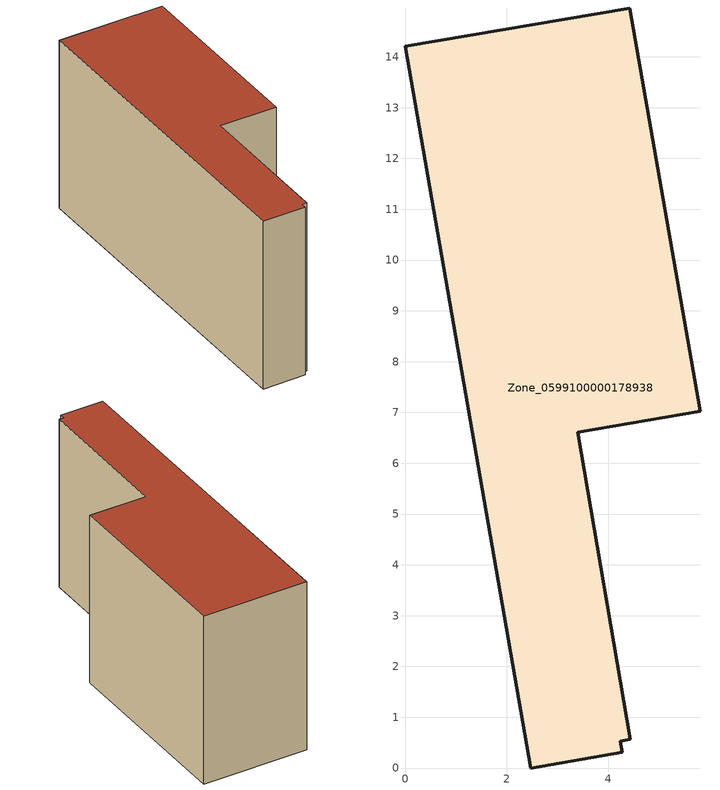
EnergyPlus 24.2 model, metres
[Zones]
Zone_0599100000178938
 floor ground (C_G): 4.27,0.31 2.47,0 0,14.21 4.42,14.96 5.81,7.02 3.4,6.61 4.43,0.56 4.24,0.53 z0
 wall outside (C_F): 4.42,14.96 0,14.21 2.47,0 4.27,0.31 4.24,0.53 4.43,0.56 3.4,6.61 5.81,7.02 4.42,14.96 z0:7.45
 roof outside (C_R): 2.47,0 4.27,0.31 4.24,0.53 4.43,0.56 3.4,6.61 5.81,7.02 4.42,14.96 0,14.21 z7.45
[BUILDING]
Pand.0599100000178938: North Axis=0; Terrain=City; Loads Convergence Tolerance Value=0.04; Temperature Convergence Tolerance Value=0.4; Solar Distribution=FullExterior; Maximum Number of Warmup Days=25; Minimum Number of Warmup Days=1
[Site:Location]
Rotterdam.The.Hague.AP_ZH_NLD Design_Conditions: Latitude=51.96; Longitude=4.45; Time Zone=1; Elevation=-4.5
[SITE:GROUNDTEMPERATURE:BUILDINGSURFACE]
18, 18, 18, 18, 18, 18, 18, 18, 18, 18, 18, 18
[MATERIAL] Thermal Absorptance=0.9; Solar Absorptance=0.7; Visible Absorptance=0.7
Name | Roughness | Thickness | Conductivity | Density | Specific Heat
G.TI.1946 | MediumSmooth | 0.15 | 1 | 540 | 1210
F.TI.1946 | Rough | 0.3 | 0.857143 | 1920 | 840
R.TI.1946 | MediumRough | 0.2 | 0.1 | 1500 | 1000
[CONSTRUCTION]
C_G: G.TI.1946
C_F: F.TI.1946
C_R: R.TI.1946
[ZONE]
Zone_0599100000178938: Type=1; Multiplier=1; Ceiling Height=Autocalculate; Volume=Autocalculate; Floor Area=autocalculate; Part of Total Floor Area=Yes
[ZONEINFILTRATION:DESIGNFLOWRATE]
Infil_Zone_0599100000178938: Zone or ZoneList or Space or SpaceList=Zone_0599100000178938; Schedule=AlwaysOn; Design Flow Rate Calculation Method=Flow/Area; Flow Rate per Floor Area=0.003; Constant Term Coefficient=1; Temperature Term Coefficient=0; Velocity Term Coefficient=0; Velocity Squared Term Coefficient=0
[HVACTEMPLATE:ZONE:IDEALLOADSAIRSYSTEM]
Zone_0599100000178938: Maximum Heating Supply Air Temperature=50; Minimum Cooling Supply Air Temperature=13; Maximum Heating Supply Air Humidity Ratio=0.0156; Minimum Cooling Supply Air Humidity Ratio=0.0077; Heating Limit=NoLimit; Cooling Limit=NoLimit; Dehumidification Control Type=ConstantSensibleHeatRatio; Cooling Sensible Heat Ratio=0.7; Dehumidification Setpoint=60; Humidification Control Type=None; Humidification Setpoint=30; Outdoor Air Method=None; Outdoor Air Flow Rate per Person=0.00944; Outdoor Air Flow Rate per Zone Floor Area=0; Outdoor Air Flow Rate per Zone=0; Demand Controlled Ventilation Type=None; Outdoor Air Economizer Type=NoEconomizer; Heat Recovery Type=None; Sensible Heat Recovery Effectiveness=0.7; Latent Heat Recovery Effectiveness=0.65
[ZONECONTROL:THERMOSTAT]
ThermostatControl_Zone_0599100000178938: Zone or ZoneList=Zone_0599100000178938; Control Type Schedule=DualSetpointControlType; Control 1=Thermostat_Zone_0599100000178938; Temperature Difference Between Cutout And Setpoint=0
[THERMOSTATSETPOINT:DUALSETPOINT]
Thermostat_Zone_0599100000178938: Heating Setpoint Temperature Schedule=HeatingSetpoint_Zone_0599100000178938; Cooling Setpoint Temperature Schedule=CoolingSetpoint_Zone_0599100000178938
[SCHEDULE:COMPACT]
HeatingSetpoint_Zone_0599100000178938: Through: 12/31, For: AllDays, Until: 24:00, 21
CoolingSetpoint_Zone_0599100000178938: Through: 12/31, For: AllDays, Until: 24:00, 24
DualSetpointControlType: Through: 12/31, For: AllDays, Until: 24:00, 4
AlwaysOn: Through: 12/31, For: AllDays, Until: 24:00, 1
